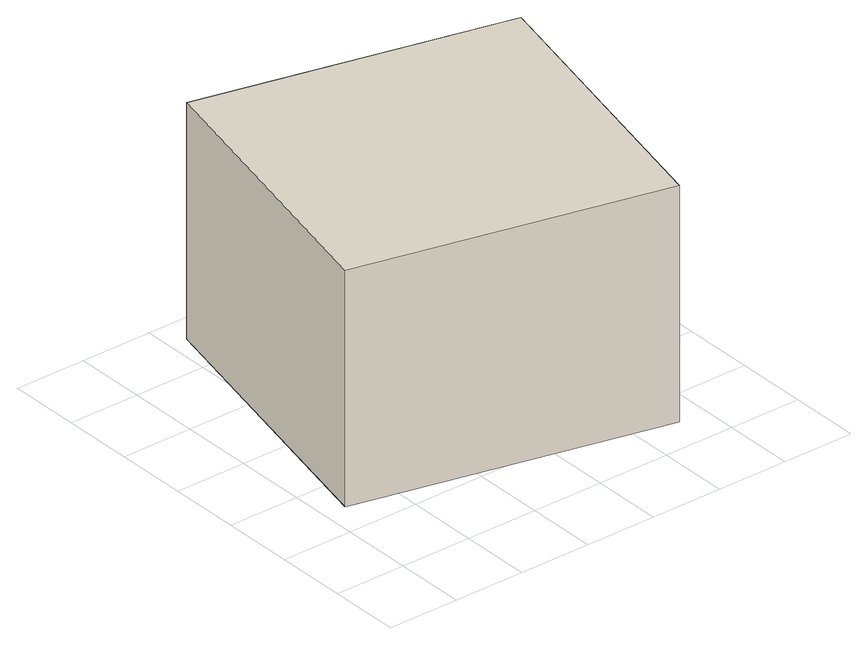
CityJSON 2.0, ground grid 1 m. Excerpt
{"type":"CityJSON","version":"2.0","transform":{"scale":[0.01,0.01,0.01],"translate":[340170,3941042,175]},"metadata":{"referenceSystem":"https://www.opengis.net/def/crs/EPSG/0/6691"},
"CityObjects":{
"building1":{"type":"Building","attributes":{"measuredHeight":3.5,"BuildingIDAttribute.prefecture":"14","BuildingIDAttribute.city":"14151","BuildingDetailAttribute.surveyYear":2015,"BuildingLandSlideRiskAttribute.description":"1","BuildingLandSlideRiskAttribute.areaType":"1"},"geometry":[{"type":"Solid","lod":"1","boundaries":[[[[0,1,2,3]],[[2,4,5,3]],[[1,6,4,2]],[[0,7,6,1]],[[3,5,7,0]],[[4,6,7,5]]]]}]}
},
"vertices":[
[555,464,68],[460,49,68],[32,148,68],[126,562,68],[32,148,395],[126,562,395],[460,49,395],[555,464,395]
]}
